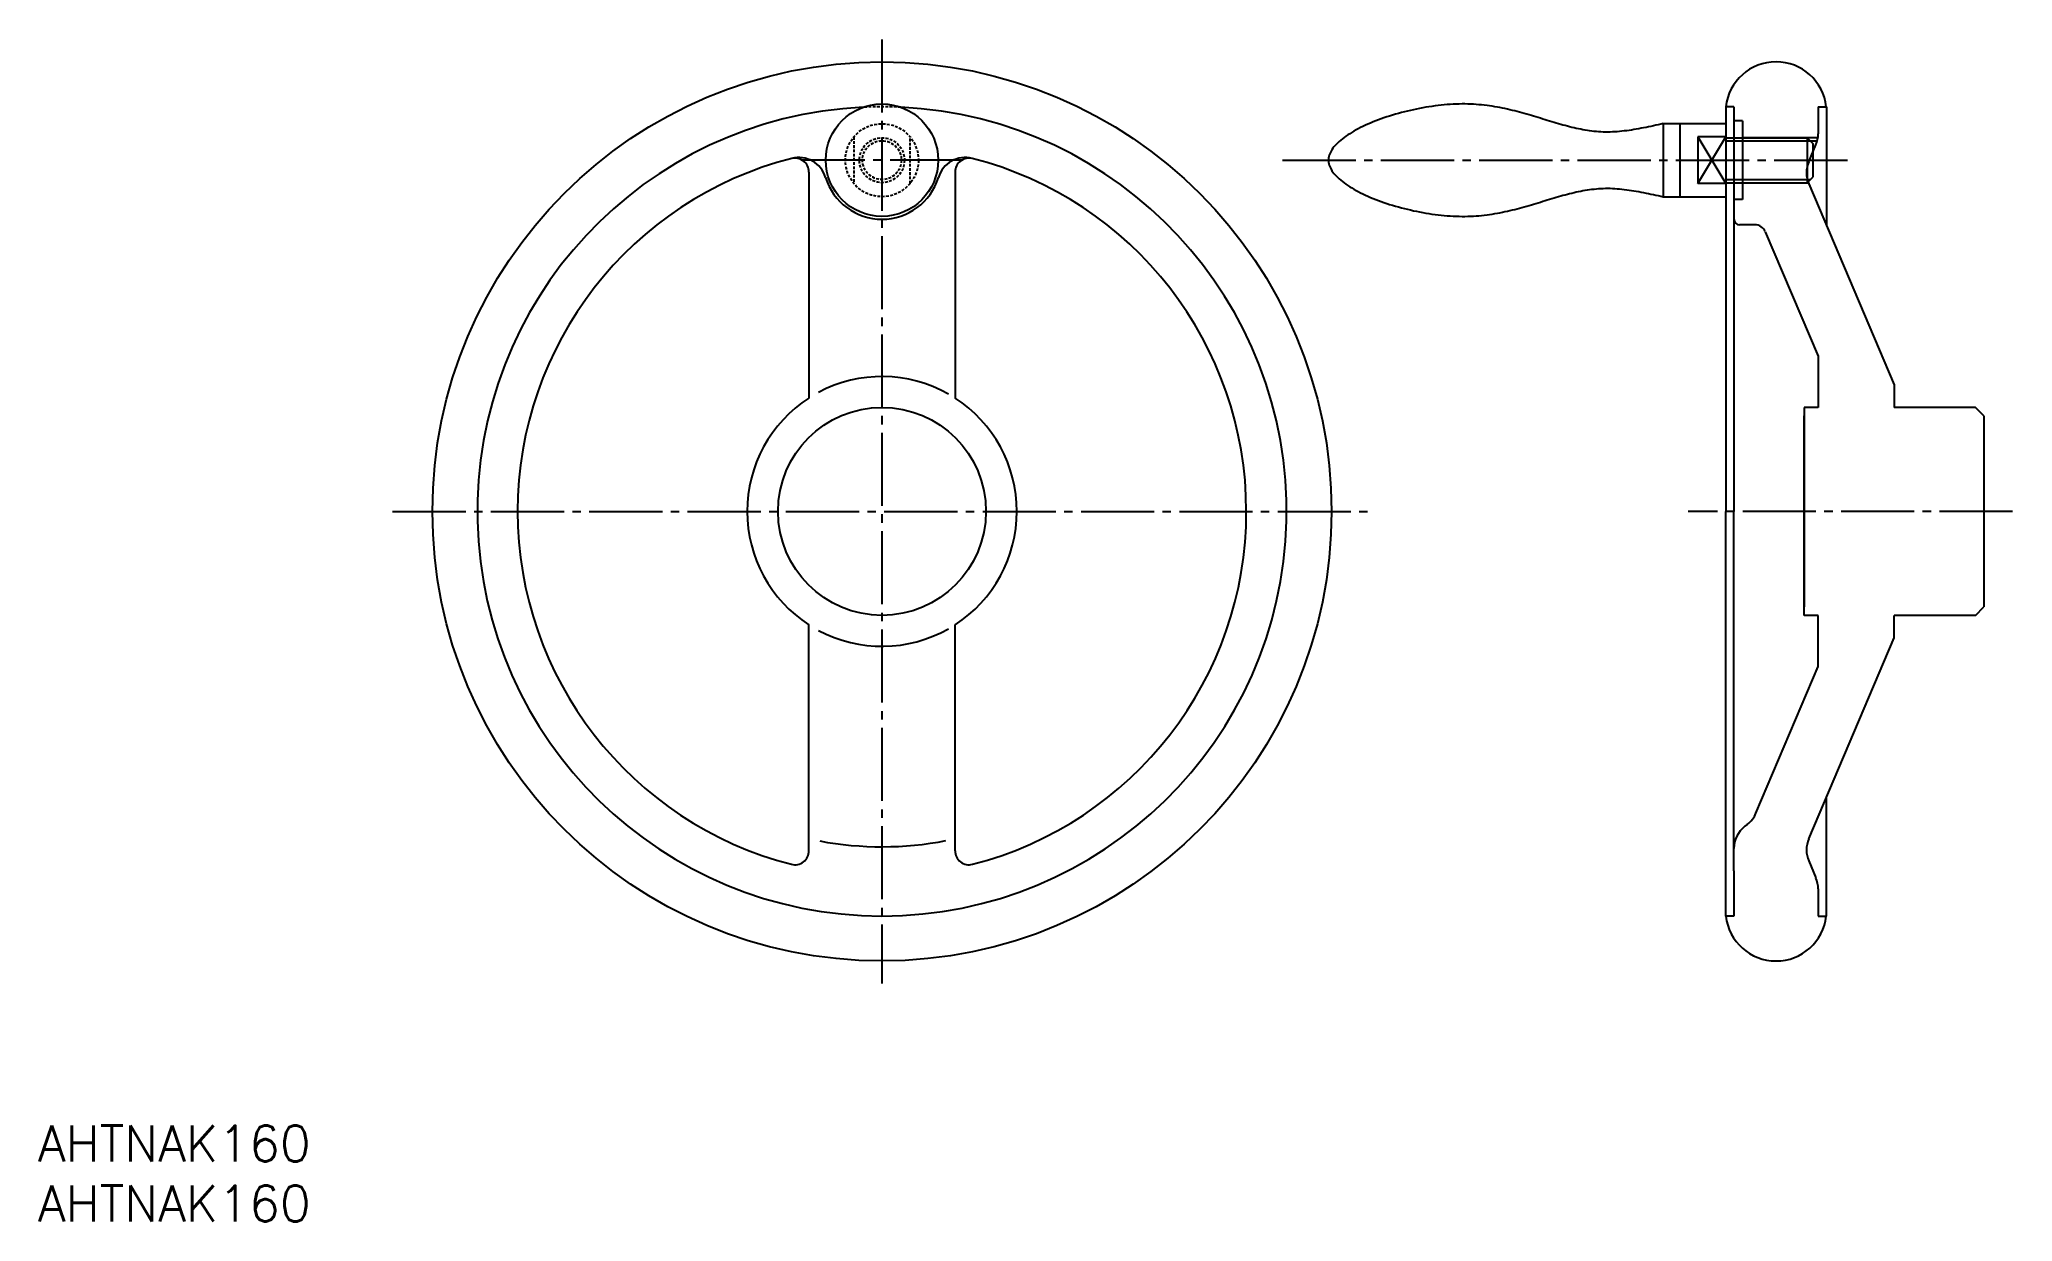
# Model space of a CAD drawing. Extents: x 34 to 385, y 1109 to 1320.
import ezdxf

# ---------------------------------------------------------------- set-up
doc = ezdxf.new("R2010")
doc.units = 0
doc.header["$MEASUREMENT"] = 0
doc.linetypes.add('CENTER', pattern=[17.5, 13, -1.5, 1.5, -1.5])
doc.linetypes.add('DASHED', pattern=[0.75, 0.5, -0.25])
doc.layers.get('0').update_dxf_attribs({"linetype": 'CONTINUOUS'})
doc.layers.add('CENTER', color=1, linetype='CENTER')
doc.styles.get("Standard").update_dxf_attribs({"font": 'txt.shx', "bigfont": '@extfont2.shx'})

msp = doc.modelspace()

# ---------------------------------------------------------------- linework, layer by layer
at = {"color": 7, "linetype": 'Continuous'}
for p, q in [((335.07, 1307.56), (333.63, 1307.56)), ((333.63, 1307.56), (333.63, 1288.56)), ((335.07, 1307.56), (335.07, 1287.56)), ((350.07, 1307.56), (351.52, 1307.56)), ((350.07, 1307.56), (350.07, 1303.56)), ((351.52, 1307.56), (351.52, 1286.46)), ((322.48, 1304.56), (333.63, 1304.56)), ((322.48, 1304.56), (322.48, 1291.56)), ((325.43, 1304.56), (325.43, 1291.56)), ((333.63, 1304.56), (333.63, 1291.56)), ((336.57, 1305.06), (335.07, 1305.06)), ((336.57, 1305.06), (336.57, 1291.06)), ((350.07, 1303.56), (350.07, 1302.75)), ((333.63, 1302.21), (328.63, 1302.21)), ((328.63, 1302.21), (328.63, 1293.91)), ((333.63, 1302.06), (348.13, 1302.06)), ((336.57, 1301.52), (349.92, 1301.52)), ((348.13, 1302.06), (349.13, 1301.06)), ((348.13, 1302.06), (348.13, 1294.06)), ((348.38, 1297.75), (349.67, 1300.8)), ((349.13, 1301.06), (349.13, 1295.06)), ((170.46, 1295.94), (170.46, 1255.74)), ((196.46, 1295.94), (196.46, 1255.74)), ((333.63, 1293.91), (328.63, 1293.91)), ((333.63, 1294.06), (348.13, 1294.06)), ((336.57, 1294.6), (348.13, 1294.6)), ((348.13, 1294.06), (349.13, 1295.06)), ((348.38, 1293.85), (363.57, 1258.06)), ((322.48, 1291.56), (333.63, 1291.56)), ((336.57, 1291.06), (335.07, 1291.06)), ((333.63, 1288.56), (333.63, 1235.56)), ((335.07, 1287.56), (335.07, 1235.56)), ((338.81, 1286.56), (336.07, 1286.56)), ((340.65, 1285.34), (350.07, 1263.16)), ((350.07, 1263.16), (350.07, 1254.06)), ((363.57, 1258.06), (363.57, 1254.06)), ((363.57, 1258.06), (363.57, 1254.06)), ((347.57, 1254.06), (347.57, 1218.56)), ((350.07, 1254.06), (347.57, 1254.06)), ((378.07, 1254.06), (363.57, 1254.06)), ((379.57, 1252.56), (378.07, 1254.06)), ((347.57, 1217.06), (347.57, 1252.56)), ((379.57, 1252.56), (379.57, 1218.56)), ((333.63, 1163.56), (333.63, 1235.56)), ((335.07, 1175.57), (335.07, 1235.56)), ((378.07, 1217.06), (379.57, 1218.56)), ((170.46, 1175.18), (170.46, 1215.39)), ((196.46, 1175.18), (196.46, 1215.39)), ((350.07, 1217.06), (347.57, 1217.06)), ((350.07, 1207.97), (350.07, 1217.06)), ((378.07, 1217.06), (363.57, 1217.06)), ((363.57, 1213.06), (363.57, 1217.06)), ((348.38, 1177.28), (363.57, 1213.06)), ((338.99, 1181.86), (350.07, 1207.97)), ((351.52, 1163.56), (351.52, 1184.66)), ((337.45, 1179.86), (337.01, 1179.52)), ((335.07, 1171.61), (335.07, 1175.57)), ((348.38, 1173.37), (349.67, 1170.33)), ((335.07, 1171.61), (335.07, 1163.56)), ((350.07, 1168.37), (350.07, 1163.56)), ((335.07, 1163.56), (333.63, 1163.56)), ((350.07, 1163.56), (351.52, 1163.56))]:
    msp.add_line(p, q, dxfattribs=at)
at = {"color": 3, "linetype": 'DASHED'}
for p, q in [((178.46, 1302.21), (178.46, 1293.91)), ((188.46, 1293.91), (188.46, 1302.21))]:
    msp.add_line(p, q, dxfattribs=at)
at = {"color": 3, "linetype": 'Continuous'}
for p, q in [((328.63, 1293.91), (333.63, 1302.21)), ((328.63, 1302.21), (333.63, 1293.91)), ((333.63, 1301.52), (348.67, 1301.52)), ((350.02, 1302.06), (336.57, 1302.06)), ((333.63, 1294.6), (348.67, 1294.6)), ((336.57, 1294.06), (348.3, 1294.06))]:
    msp.add_line(p, q, dxfattribs=at)
at = {"color": 7}
msp.add_polyline3d([(322.48, 1304.56, 0), (322.04, 1304.46, 0), (321.61, 1304.37, 0), (321.17, 1304.27, 0), (320.74, 1304.18, 0), (320.3, 1304.08, 0), (319.87, 1303.99, 0), (319.43, 1303.9, 0), (319, 1303.82, 0), (318.56, 1303.73, 0), (318.13, 1303.65, 0), (317.7, 1303.58, 0), (317.27, 1303.5, 0), (316.84, 1303.43, 0), (316.41, 1303.37, 0), (315.99, 1303.31, 0), (315.56, 1303.26, 0), (315.14, 1303.21, 0), (314.71, 1303.17, 0), (314.29, 1303.13, 0), (313.88, 1303.1, 0), (313.46, 1303.08, 0), (313.04, 1303.07, 0), (312.63, 1303.06, 0), (312.22, 1303.06, 0), (311.81, 1303.07, 0), (311.4, 1303.09, 0), (311, 1303.12, 0), (310.59, 1303.15, 0), (310.19, 1303.19, 0), (309.79, 1303.24, 0), (309.39, 1303.29, 0), (308.99, 1303.35, 0), (308.59, 1303.41, 0), (308.2, 1303.48, 0), (307.8, 1303.56, 0), (307.41, 1303.64, 0), (307.01, 1303.72, 0), (306.62, 1303.81, 0), (306.22, 1303.9, 0), (305.83, 1304, 0), (305.43, 1304.1, 0), (305.04, 1304.21, 0), (304.64, 1304.32, 0), (304.25, 1304.43, 0), (303.85, 1304.54, 0), (303.46, 1304.66, 0), (303.06, 1304.77, 0), (302.66, 1304.89, 0), (302.26, 1305.01, 0), (301.86, 1305.13, 0), (301.46, 1305.26, 0), (301.06, 1305.38, 0), (300.65, 1305.51, 0), (300.25, 1305.63, 0), (299.84, 1305.75, 0), (299.43, 1305.88, 0), (299.02, 1306, 0), (298.61, 1306.12, 0), (298.19, 1306.24, 0), (297.77, 1306.36, 0), (297.35, 1306.48, 0), (296.93, 1306.59, 0), (296.5, 1306.71, 0), (296.07, 1306.82, 0), (295.64, 1306.92, 0), (295.21, 1307.03, 0), (294.77, 1307.13, 0), (294.32, 1307.23, 0), (293.88, 1307.32, 0), (293.43, 1307.41, 0), (292.98, 1307.49, 0), (292.52, 1307.57, 0), (292.06, 1307.65, 0), (291.59, 1307.72, 0), (291.13, 1307.78, 0), (290.65, 1307.84, 0), (290.17, 1307.89, 0), (289.69, 1307.94, 0), (289.2, 1307.98, 0), (288.71, 1308.01, 0), (288.21, 1308.03, 0), (287.71, 1308.05, 0), (287.2, 1308.06, 0), (286.69, 1308.06, 0), (286.17, 1308.05, 0), (285.65, 1308.04, 0), (285.12, 1308.02, 0), (284.59, 1307.99, 0), (284.05, 1307.95, 0), (283.51, 1307.9, 0), (282.97, 1307.85, 0), (282.43, 1307.79, 0), (281.88, 1307.72, 0), (281.33, 1307.64, 0), (280.78, 1307.56, 0), (280.24, 1307.47, 0), (279.69, 1307.37, 0), (279.14, 1307.27, 0), (278.59, 1307.16, 0), (278.05, 1307.05, 0), (277.51, 1306.93, 0), (276.96, 1306.8, 0), (276.43, 1306.67, 0), (275.89, 1306.53, 0), (275.36, 1306.38, 0), (274.84, 1306.23, 0), (274.32, 1306.08, 0), (273.8, 1305.92, 0), (273.29, 1305.75, 0), (272.79, 1305.58, 0), (272.3, 1305.41, 0), (271.81, 1305.23, 0), (271.33, 1305.05, 0), (270.86, 1304.86, 0), (270.39, 1304.67, 0), (269.94, 1304.47, 0), (269.49, 1304.27, 0), (269.06, 1304.07, 0), (268.64, 1303.86, 0), (268.22, 1303.65, 0), (267.82, 1303.44, 0), (267.43, 1303.22, 0), (267.06, 1303, 0), (266.7, 1302.78, 0), (266.35, 1302.55, 0), (266.01, 1302.33, 0), (265.69, 1302.09, 0), (265.39, 1301.86, 0), (265.1, 1301.63, 0), (264.82, 1301.39, 0), (264.56, 1301.15, 0), (264.32, 1300.91, 0), (264.1, 1300.67, 0), (263.89, 1300.42, 0), (263.71, 1300.18, 0), (263.54, 1299.93, 0), (263.39, 1299.69, 0), (263.26, 1299.44, 0), (263.15, 1299.19, 0), (263.07, 1298.94, 0), (263, 1298.69, 0), (262.95, 1298.44, 0), (262.93, 1298.19, 0), (262.93, 1297.94, 0), (262.95, 1297.69, 0), (263, 1297.43, 0), (263.07, 1297.18, 0), (263.15, 1296.93, 0), (263.26, 1296.69, 0), (263.39, 1296.44, 0), (263.54, 1296.19, 0), (263.71, 1295.94, 0), (263.89, 1295.7, 0), (264.1, 1295.45, 0), (264.32, 1295.21, 0), (264.56, 1294.97, 0), (264.82, 1294.73, 0), (265.1, 1294.5, 0), (265.39, 1294.26, 0), (265.69, 1294.03, 0), (266.01, 1293.8, 0), (266.35, 1293.57, 0), (266.7, 1293.34, 0), (267.06, 1293.12, 0), (267.43, 1292.9, 0), (267.82, 1292.68, 0), (268.22, 1292.47, 0), (268.64, 1292.26, 0), (269.06, 1292.05, 0), (269.49, 1291.85, 0), (269.94, 1291.65, 0), (270.39, 1291.45, 0), (270.86, 1291.26, 0), (271.33, 1291.07, 0), (271.81, 1290.89, 0), (272.3, 1290.71, 0), (272.79, 1290.54, 0), (273.29, 1290.37, 0), (273.8, 1290.2, 0), (274.32, 1290.04, 0), (274.84, 1289.89, 0), (275.36, 1289.74, 0), (275.89, 1289.59, 0), (276.43, 1289.46, 0), (276.96, 1289.32, 0), (277.51, 1289.2, 0), (278.05, 1289.07, 0), (278.59, 1288.96, 0), (279.14, 1288.85, 0), (279.69, 1288.75, 0), (280.24, 1288.65, 0), (280.78, 1288.56, 0), (281.33, 1288.48, 0), (281.88, 1288.41, 0), (282.43, 1288.34, 0), (282.97, 1288.28, 0), (283.51, 1288.22, 0), (284.05, 1288.18, 0), (284.59, 1288.14, 0), (285.12, 1288.11, 0), (285.65, 1288.08, 0), (286.17, 1288.07, 0), (286.69, 1288.06, 0), (287.2, 1288.06, 0), (287.71, 1288.07, 0), (288.21, 1288.09, 0), (288.71, 1288.11, 0), (289.2, 1288.15, 0), (289.69, 1288.18, 0), (290.17, 1288.23, 0), (290.65, 1288.28, 0), (291.13, 1288.34, 0), (291.59, 1288.4, 0), (292.06, 1288.47, 0), (292.52, 1288.55, 0), (292.98, 1288.63, 0), (293.43, 1288.71, 0), (293.88, 1288.8, 0), (294.32, 1288.9, 0), (294.77, 1288.99, 0), (295.21, 1289.09, 0), (295.64, 1289.2, 0), (296.07, 1289.31, 0), (296.5, 1289.42, 0), (296.93, 1289.53, 0), (297.35, 1289.64, 0), (297.77, 1289.76, 0), (298.19, 1289.88, 0), (298.61, 1290, 0), (299.02, 1290.12, 0), (299.43, 1290.25, 0), (299.84, 1290.37, 0), (300.25, 1290.49, 0), (300.65, 1290.62, 0), (301.06, 1290.74, 0), (301.46, 1290.86, 0), (301.86, 1290.99, 0), (302.26, 1291.11, 0), (302.66, 1291.23, 0), (303.06, 1291.35, 0), (303.46, 1291.47, 0), (303.85, 1291.58, 0), (304.25, 1291.7, 0), (304.64, 1291.81, 0), (305.04, 1291.91, 0), (305.43, 1292.02, 0), (305.83, 1292.12, 0), (306.22, 1292.22, 0), (306.62, 1292.31, 0), (307.01, 1292.4, 0), (307.41, 1292.49, 0), (307.8, 1292.57, 0), (308.2, 1292.64, 0), (308.59, 1292.71, 0), (308.99, 1292.78, 0), (309.39, 1292.83, 0), (309.79, 1292.89, 0), (310.19, 1292.93, 0), (310.59, 1292.97, 0), (311, 1293.01, 0), (311.4, 1293.03, 0), (311.81, 1293.05, 0), (312.22, 1293.06, 0), (312.63, 1293.06, 0), (313.04, 1293.06, 0), (313.46, 1293.04, 0), (313.88, 1293.02, 0), (314.29, 1292.99, 0), (314.71, 1292.96, 0), (315.14, 1292.91, 0), (315.56, 1292.87, 0), (315.99, 1292.81, 0), (316.41, 1292.75, 0), (316.84, 1292.69, 0), (317.27, 1292.62, 0), (317.7, 1292.55, 0), (318.13, 1292.47, 0), (318.56, 1292.39, 0), (319, 1292.31, 0), (319.43, 1292.22, 0), (319.87, 1292.13, 0), (320.3, 1292.04, 0), (320.74, 1291.95, 0), (321.17, 1291.85, 0), (321.61, 1291.75, 0), (322.04, 1291.66, 0), (322.48, 1291.56, 0)], dxfattribs=at)
at = {"color": 7, "linetype": 'Continuous'}
for centre, radius in [((183.46, 1235.56), 80), ((183.46, 1298.06), 10), ((183.46, 1235.56), 18.5)]:
    msp.add_circle(centre, radius, dxfattribs=at)
at = {"color": 3, "linetype": 'DASHED'}
for radius in [6.5, 4, 3.46]:
    msp.add_circle((183.46, 1298.06), radius, dxfattribs=at)
at = {"color": 7, "linetype": 'Continuous'}
for centre, radius, start, end in [((342.57, 1306.56), 9, 6.3794, 173.6206), ((183.46, 1235.56), 72, 92.6672, 87.3328), ((345.07, 1302.75), 5, 337, 0), ((183.46, 1235.56), 64.84, 104.3436, 255.6023), ((167.96, 1295.94), 2.5, 0, 104.3977), ((168.64, 1293.53), 5, 16.9887, 104.3436), ((198.29, 1293.53), 5, 75.6564, 163.0113), ((198.96, 1295.94), 2.5, 75.6023, 180), ((183.46, 1235.56), 64.84, 284.3977, 75.6564), ((352.99, 1295.8), 5, 157, 203), ((183.46, 1298.06), 10.5, 196.9887, 343.0113), ((336.07, 1287.56), 1, 180, 270), ((338.81, 1284.56), 2, 23, 90), ((183.46, 1235.56), 24, 60.5012, 118.0486), ((183.46, 1235.56), 24, 122.7972, 237.2028), ((183.46, 1235.56), 24, 302.7972, 57.2028), ((183.46, 1235.56), 24, 241.9514, 299.4988), ((334.39, 1183.82), 5, 307.7334, 337), ((183.46, 1235.56), 59.68, 259.3028, 280.9837), ((340.07, 1175.57), 5, 127.7334, 180), ((352.99, 1175.32), 5, 157, 203), ((167.96, 1175.18), 2.5, 255.6023, 0), ((198.96, 1175.18), 2.5, 180, 284.3977), ((345.07, 1168.37), 5, 360, 23), ((342.57, 1164.56), 9, 186.3794, 353.6206)]:
    msp.add_arc(centre, radius, start, end, dxfattribs=at)
at = {"color": 3, "linetype": 'DASHED'}
msp.add_arc((183.46, 1235.56), 72, 87.3328, 92.6672, dxfattribs=at)
at = {"layer": 'CENTER', "color": 1, "linetype": 'CENTER'}
for p, q in [((183.46, 1319.54), (183.46, 1151.58)), ((197.92, 1298.06), (169, 1298.06)), ((254.76, 1298.06), (355.52, 1298.06)), ((96.38, 1235.56), (270.55, 1235.56)), ((384.65, 1235.56), (326.91, 1235.56))]:
    msp.add_line(p, q, dxfattribs=at)

# ---------------------------------------------------------------- texts
at = {"color": 7, "linetype": 'Continuous'}
for p in [(33.26, 1119.86), (33.26, 1109.19)]:
    msp.add_text('AHTNAK160', height=6.4, dxfattribs=at).set_placement(p)

doc.saveas('drawing.dxf')
